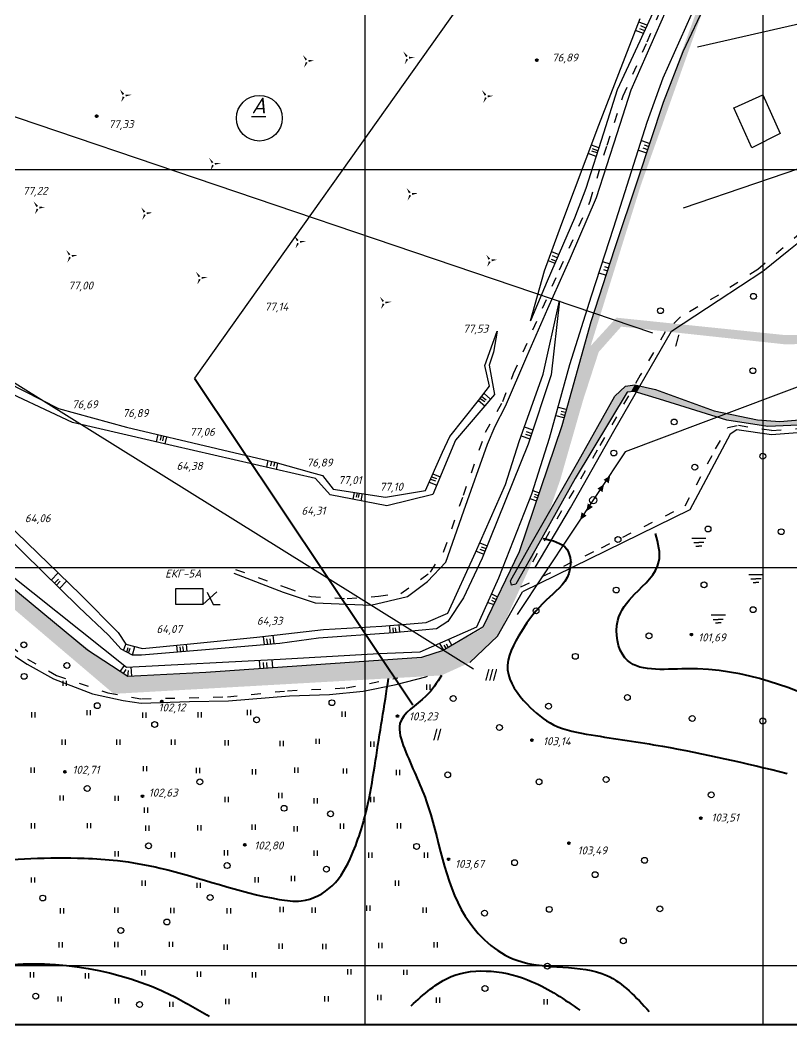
# Model space of a CAD drawing. Header units: millimetres. Extents: x 1555 to 5750, y -1109 to 1444.
# Drawn here: x 2761.3 to 2955.3, y -967 to -714.5 of the extents above; entities that cross this region are included whole.
import ezdxf

# ---------------------------------------------------------------- set-up
doc = ezdxf.new("R2010")
doc.units = ezdxf.units.MM
doc.linetypes.add('ACAD_ISO03W100', pattern=[30, 12, -18])

# ---------------------------------------------------------------- blocks, each defined once
blk = doc.blocks.new('A$C3C75097E')
at = {"lineweight": 40, "ltscale": 0.5}
blk.add_hatch(color=256, dxfattribs=at).paths.add_polyline_path([(-0.24, 0, 1), (0.24, 0, 1)])
blk.add_circle((0, 0), 0.238, dxfattribs=at)
blk = doc.blocks.new('A$C46D458E2')
at = {"lineweight": 25}
h = blk.add_hatch(color=0, dxfattribs=at)
h.paths.add_polyline_path([(4.97, 10.65), (5.65, 10.27), (6.53, 11.91)])
h.paths.add_polyline_path([(5.65, 10.27), (6.32, 9.89), (6.53, 11.91)])
h = blk.add_hatch(color=0, dxfattribs=at)
h.paths.add_polyline_path([(3.62, 8.3), (4.29, 7.93), (5.17, 9.57)])
h.paths.add_polyline_path([(4.29, 7.93), (4.96, 7.55), (5.17, 9.57)])
h = blk.add_hatch(color=0, dxfattribs=at)
h.paths.add_polyline_path([(2.91, 3.61), (2.24, 3.99), (1.36, 2.34)])
h.paths.add_polyline_path([(2.24, 3.99), (1.57, 4.37), (1.36, 2.34)])
h = blk.add_hatch(color=0, dxfattribs=at)
h.paths.add_polyline_path([(1.56, 1.27), (0.88, 1.65), (0, 0)])
h.paths.add_polyline_path([(0.88, 1.65), (0.21, 2.03), (0, 0)])
at = {"color": 0, "lineweight": 25}
blk.add_circle((2.84, 5.3), 0.894, dxfattribs=at)

msp = doc.modelspace()

# ---------------------------------------------------------------- hatches: boundary and pattern name
at = {"lineweight": 40, "ltscale": 0.5}
h = msp.add_hatch(color=12, dxfattribs=at)
h.paths.add_polyline_path([(2983.1687, -539.1621), (2964.7826, -602.6428), (2942.9565, -676.8424), (2931.3634, -712.185), (2922.9717, -735.1881), (2916.0346, -756.055), (2907.7584, -781.1571), (2902.1308, -799.7818), (2896.2243, -820.1101), (2891.3338, -834.5419), (2889.4344, -840.1473), (2886.4112, -848.7859), (2884.0947, -853.6073), (2880.3828, -861.3329), (2877.6585, -867.3173), (2867.6465, -872.8867), (2862.1981, -874.6154), (2845.606, -875.7716), (2832.7219, -876.6695), (2822.5845, -877.3759), (2807.1331, -878.4364), (2798.7163, -878.8659), (2794.0283, -879.1052), (2788.3499, -879.395), (2780.9369, -874.5562), (2764.0589, -861.0687), (2747.9856, -847.4478), (2734.0512, -835.5755), (2702.0509, -807.707), (2699.8547, -805.4227), (2689.7948, -790.6758), (2676.5473, -771.2759), (2654.8282, -739.4702), (2656.3308, -704.945), (2681.3634, -692.8899), (2706.2833, -682.0264), (2726.9235, -673.1967), (2769.8194, -656.2038), (2796.7418, -645.5387), (2827.8805, -599.3106), (2846.4418, -569.4553), (2877.7284, -530.187), (2883.2184, -523.6034)], flags=16)
h.paths.add_polyline_path([(2904.7195, -796.3471), (2891.5793, -840.1442), (2881.191, -865.1707), (2880.2227, -867.5035), (2872.467, -874.4263), (2865.1655, -877.6173), (2846.0449, -878.3941), (2825.7582, -879.9501), (2786.2936, -882.1585), (2763.1722, -863.6849), (2744.6016, -848.3669), (2731.2821, -836.8455), (2709.8988, -818.1332), (2697.4797, -807.2653), (2690.3838, -795.8043), (2679.1132, -779.1132), (2658.9733, -749.1772), (2653.2015, -739.8208), (2653.2015, -719.7792), (2653.822, -704.0501), (2683.072, -689.162), (2722.8899, -671.9798), (2795.0719, -643.2739), (2844.7858, -567.6004), (2881.9115, -521.3845), (2986.1971, -537.2733), (2945.0382, -678.1382), (2917.3607, -755.8555)])
h = msp.add_hatch(color=4, dxfattribs=at)
h.paths.add_polyline_path([(3071.1655, -662.4228), (3065.6845, -655.7245), (3065.4074, -654.5437), (3064.6044, -650.4421), (3065.021, -645.9541), (3066.6433, -639.6234), (3066.1706, -636.1453), (3064.4476, -632.161), (3059.3803, -634.7273), (3057.9354, -642.3465), (3058.7609, -652.0476), (3060.6574, -660.6529), (3065.6787, -666.1179), (3072.5966, -670.579), (3075.0478, -699.7076), (3076.8743, -740.3813), (3073.0108, -752.0476), (3075.2082, -752.0476), (3079.2052, -739.1007), (3077.509, -702.0553), (3074.9241, -674.2901), (3073.6316, -666.4774), (3083.1641, -657.683), (3074.3454, -646.3217), (3067.5158, -650.4938), (3073.4998, -660.1225)])
h.paths.add_polyline_path([(3075.2082, -752.0476), (3073.0108, -752.0476), (3070.1573, -760.6641), (3055.7335, -772.537), (3047.9856, -777.4854), (3047.9856, -779.2923), (3072.005, -762.4237)])
h.paths.add_polyline_path([(3033.0801, -787.0053), (3018.0153, -797.4956), (2984.1956, -810.6162), (2965.9393, -814.1516), (2952.2811, -815.3673), (2947.9856, -815.0181), (2947.9856, -816.4274), (2949.2368, -816.6194), (2964.7446, -815.9197), (2986.6964, -811.3994), (3022.2613, -797.3582), (3047.9856, -779.2923), (3047.9856, -777.4854)])
h.paths.add_polyline_path([(2939.007, -813.3509), (2936.5294, -814.2831), (2938.9843, -815.0455), (2947.9856, -816.4274), (2947.9856, -815.0181), (2946.695, -814.9132)])
h.paths.add_polyline_path([(2921.0181, -807.326), (2917.0754, -806.4046), (2916.1738, -807.9611), (2921.9989, -809.7703), (2936.5294, -814.2831), (2939.007, -813.3509), (2935.7502, -812.6891)])
h.paths.add_polyline_path([(2910.8019, -808.9764), (2901.4971, -825.5478), (2894.0633, -838.622), (2891.1481, -846.9553), (2891.6928, -845.9965), (2900.7934, -829.6864), (2913.8989, -807.9539), (2914.8075, -807.8682), (2915.8196, -806.1112), (2913.4852, -806.5011)])
for color, points in [(2, [(2653.822, -704.0501), (2655.3563, -703.2691), (2651.8758, -702.0888), (2650.2564, -740.2154), (2695.7742, -808.1213), (2784.8463, -883.7897), (2867.1992, -879.1579), (2874.352, -875.9111), (2881.2918, -869.3237), (2883.7922, -864.2527), (2889.3666, -852.0476), (2897.0109, -830.1964), (2902.838, -809.9001), (2906.7481, -797.8732), (2912.395, -791.5102), (2917.044, -792.0126), (2910.6753, -789.8528), (2904.7195, -796.3471), (2891.5793, -840.1442), (2881.191, -865.1707), (2880.2227, -867.5035), (2872.467, -874.4263), (2865.1655, -877.6173), (2846.0449, -878.3941), (2825.7582, -879.9501), (2786.2936, -882.1585), (2763.1722, -863.6849), (2744.6016, -848.3669), (2731.2821, -836.8455), (2709.8988, -818.1332), (2697.4797, -807.2653), (2690.3838, -795.8043), (2679.1132, -779.1132), (2658.9733, -749.1772), (2653.2015, -739.8208), (2653.2015, -719.7792)]), (2, [(2653.2015, -739.8208), (2653.2015, -739.2222), (2650.3734, -737.4603), (2650.2564, -740.2154), (2695.7742, -808.1213), (2784.8463, -883.7897), (2867.1992, -879.1579), (2873.3387, -876.3711), (2871.1448, -875.0042), (2865.1655, -877.6173), (2846.0449, -878.3941), (2825.7582, -879.9501), (2786.2936, -882.1585), (2763.1722, -863.6849), (2744.6016, -848.3669), (2731.2821, -836.8455), (2709.8988, -818.1332), (2697.4797, -807.2653), (2690.3838, -795.8043), (2679.1132, -779.1132), (2658.9733, -749.1772)]), (4, [(2917.0754, -806.4046), (2915.8196, -806.1112), (2914.8075, -807.8682), (2915.6261, -807.791), (2916.1738, -807.9611)]), (4, [(2887.1346, -850.8519), (2886.6383, -852.0476), (2888.2551, -852.0476), (2891.1481, -846.9553), (2894.0633, -838.622), (2889.7977, -846.1241)]), (1, [(2880.2227, -867.5035), (2881.191, -865.1707), (2884.8112, -856.4494), (2884.5786, -855.3895), (2886.4611, -852.0476), (2884.8441, -852.0476), (2884.0947, -853.6073), (2880.3828, -861.3329), (2877.6585, -867.3173), (2867.6991, -872.8575), (2871.1448, -875.0042), (2872.467, -874.4263)]), (256, [(2791.8111, -909.5386, 1), (2792.2863, -909.5386, 1)])]:
    msp.add_hatch(color=color, dxfattribs=at).paths.add_polyline_path(points)
h = msp.add_hatch(color=2, dxfattribs=at)
h.paths.add_polyline_path([(2927.6121, -790.9535), (2925.0367, -792.6592), (2924.9184, -792.8634), (2947.9856, -795.3558), (2947.9856, -793.0563)])
h.paths.add_polyline_path([(2923.5791, -792.7187), (2925.5899, -790.7448), (2911.2176, -789.2615), (2910.6753, -789.8528), (2917.044, -792.0126)])
h.paths.add_polyline_path([(2927.6121, -790.9535), (2925.5899, -790.7448), (2923.5791, -792.7187), (2924.7551, -792.8457)])
h.paths.add_polyline_path([(2953.699, -793.6459), (2947.9856, -793.0563), (2947.9856, -795.3558), (2953.6119, -795.9637), (2985.6377, -795.3429), (2984.687, -793.0342)])
h.paths.add_polyline_path([(2984.687, -793.0342), (2985.6377, -795.3429), (3018.511, -794.7057), (3020.7479, -793.2842), (3032.6549, -779.2447), (3055.776, -752.0476), (3052.4675, -752.0476), (3017.3371, -792.3897)])
h.paths.add_polyline_path([(3052.4675, -752.0476), (3055.776, -752.0476), (3070.4929, -734.7363), (3076.3821, -729.4223), (3076.2601, -726.7041), (3068.2695, -733.9012)])
h = msp.add_hatch(color=4, dxfattribs=at)
h.paths.add_polyline_path([(2888.2551, -852.0476), (2886.6383, -852.0476), (2884.8112, -856.4494), (2885.8886, -856.213)])
h.paths.add_polyline_path([(2884.5786, -855.3895), (2884.8112, -856.4494), (2886.6383, -852.0476), (2886.4611, -852.0476)])

# ---------------------------------------------------------------- linework, layer by layer
at = {"lineweight": 25, "ltscale": 0.5}
for p, q in [((2847.9856, -383.0593), (2847.9856, -966.9827)), ((2947.9856, -383.0593), (2947.9856, -966.9827)), ((2631.4629, -752.0476), (3147.9856, -752.0476)), ((2631.4629, -852.0476), (3147.9856, -852.0476)), ((2631.4629, -952.0476), (3147.9856, -952.0476))]:
    msp.add_line(p, q, dxfattribs=at)
at = {"lineweight": 30, "ltscale": 0.5}
for p, q in [((2649.5857, -701.3122), (2920.246, -793.0984)), ((2871.55, -710.982), (2805.1265, -804.4788)), ((2917.9842, -717.8276), (2916.0235, -717.0636)), ((2918.9167, -715.782), (2916.8385, -714.9722)), ((2918.2994, -717.1363), (2917.0687, -716.7077)), ((2918.588, -716.5032), (2917.3564, -715.9559)), ((2875.2714, -877.5752), (2647.5843, -735.7226)), ((2917.474, -744.7573), (2919.5599, -745.4508)), ((2906.7736, -746.6037), (2904.8891, -745.8919)), ((2906.533, -747.3502), (2905.1569, -746.8541)), ((2916.7126, -747.1403), (2918.7708, -747.8245)), ((2917.8338, -746.596), (2919.0453, -746.9987)), ((2918.1416, -745.8175), (2919.309, -746.2056)), ((2906.0841, -748.7429), (2904.0959, -747.9918)), ((2906.3727, -747.8476), (2904.9853, -747.4253)), ((2894.8885, -772.639), (2896.6755, -773.4152)), ((2894.0746, -774.8794), (2895.7277, -775.5974)), ((2895.9627, -775.0564), (2894.8449, -774.6287)), ((2896.3089, -774.2592), (2895.1369, -773.6877)), ((2907.7279, -775.1497), (2909.5419, -775.7478)), ((2907.9456, -777.1294), (2908.9745, -777.4686)), ((2908.1561, -776.4049), (2909.1932, -776.7419)), ((2906.8133, -777.9763), (2908.6031, -778.5578)), ((2985.8025, -795.7432), (2913.3619, -823.0003)), ((2876.5423, -810.1122), (2878.0986, -811.4426)), ((2876.9858, -809.5302), (2878.0791, -810.3609)), ((2877.3522, -809.0493), (2878.4655, -809.9102)), ((2877.9151, -808.3106), (2879.5681, -809.7235)), ((2896.5512, -811.7272), (2898.4958, -812.2922)), ((2897.2707, -812.7208), (2898.2856, -813.0157)), ((2895.9707, -813.8231), (2897.8891, -814.3805)), ((2897.1158, -813.4644), (2898.0743, -813.7429)), ((2888.0258, -816.7252), (2890.1973, -817.4507)), ((2888.488, -817.8762), (2889.8978, -818.3472)), ((2795.8964, -818.6549), (2795.4759, -820.476)), ((2796.7646, -818.8611), (2796.5006, -820.073)), ((2797.3494, -819), (2797.0749, -820.1775)), ((2798.1138, -819.1816), (2797.6965, -820.9888)), ((2887.2363, -818.945), (2889.4509, -819.6849)), ((2888.3436, -818.5073), (2889.6936, -818.9583)), ((2913.3619, -823.0003), (2886.275, -863.8538)), ((2823.6004, -825.1666), (2823.2108, -826.86)), ((2824.459, -825.3659), (2824.2692, -826.458)), ((2825.3648, -825.5763), (2825.0046, -826.6785)), ((2826.0368, -825.7656), (2825.6556, -827.4224)), ((2864.1061, -830.5869), (2866.0418, -831.388)), ((2864.452, -829.8042), (2865.72, -830.2767)), ((2864.7016, -829.2394), (2865.9674, -829.634)), ((2865.0424, -828.4682), (2866.9272, -829.2482)), ((2845.2573, -833.1729), (2844.9314, -834.8969)), ((2890.161, -832.7213), (2891.7664, -833.2653)), ((2845.9888, -833.284), (2845.7782, -834.3946)), ((2846.5433, -833.3683), (2846.2768, -834.4742)), ((2847.2859, -833.4811), (2846.9464, -835.2777)), ((2889.438, -834.7197), (2891.0845, -835.2776)), ((2890.3975, -834.2246), (2891.3338, -834.5419)), ((2890.5782, -833.5781), (2891.5489, -833.9071)), ((2876.8911, -845.8235), (2878.7317, -846.564)), ((2930.1645, -844.6572), (2933.6995, -844.6572)), ((2930.671, -845.781), (2931.932, -845.781)), ((2933.1931, -845.781), (2931.932, -845.781)), ((2875.9599, -847.9446), (2877.8676, -848.712)), ((2876.8557, -847.4452), (2878.1653, -847.972)), ((2877.2061, -846.8088), (2878.4345, -847.3029)), ((2931.1907, -846.6379), (2931.932, -846.6379)), ((2932.6734, -846.6379), (2931.932, -846.6379)), ((2769.0947, -855.1875), (2770.8571, -853.3613)), ((2769.9314, -856.011), (2770.9458, -854.9615)), ((2770.4134, -856.4854), (2771.3989, -855.4837)), ((2771.2212, -857.2804), (2773.0039, -855.4332)), ((2944.5072, -853.8045), (2948.0422, -853.8045)), ((2945.0137, -854.9284), (2946.2747, -854.9284)), ((2945.5333, -855.7852), (2946.2747, -855.7852)), ((2947.5357, -854.9284), (2946.2747, -854.9284)), ((2947.016, -855.7852), (2946.2747, -855.7852)), ((2807.2354, -861.3339), (2810.7255, -858.1262)), ((2808.3323, -858.2786), (2809.8448, -861.3339)), ((2878.861, -860.8132), (2880.3828, -861.3329)), ((2879.7585, -860.2694), (2880.6809, -860.7126)), ((2879.8195, -858.6877), (2881.3097, -859.4037)), ((2879.9848, -859.591), (2880.9881, -860.073)), ((2809.8448, -861.3339), (2811.5736, -861.3339)), ((2935.0345, -863.968), (2938.5695, -863.968)), ((2935.5409, -865.0918), (2936.802, -865.0918)), ((2936.0606, -865.9487), (2936.802, -865.9487)), ((2938.063, -865.0918), (2936.802, -865.0918)), ((2937.5433, -865.9487), (2936.802, -865.9487)), ((2854.1212, -866.6378), (2854.2528, -868.4864)), ((2854.9651, -867.1797), (2855.054, -868.4293)), ((2855.607, -867.1797), (2855.7117, -868.3739)), ((2856.5103, -866.429), (2856.6734, -868.2896)), ((2822.7451, -871.4662), (2822.5021, -869.3411)), ((2823.5986, -871.3919), (2823.3439, -870.0047)), ((2824.3014, -871.3306), (2824.1858, -869.9389)), ((2825.1797, -871.2541), (2824.9292, -869.0636)), ((2866.7226, -871.1012), (2867.7353, -872.8348)), ((2868.9782, -870.1074), (2869.8499, -871.5996)), ((2787.2822, -872.8698), (2787.8625, -871.2892)), ((2788.1299, -873.3153), (2788.4509, -872.1228)), ((2788.5694, -873.5464), (2789.0108, -872.3496)), ((2789.5894, -874.0824), (2790.1746, -871.9129)), ((2800.8876, -873.3331), (2800.7088, -871.5448)), ((2801.6944, -873.2661), (2801.5219, -872.0027)), ((2802.4279, -873.2053), (2802.2458, -871.896)), ((2803.3002, -873.1329), (2803.1174, -871.304)), ((2867.8515, -871.584), (2868.3667, -872.466)), ((2868.4023, -871.2631), (2868.9172, -872.1445)), ((2821.4049, -875.353), (2821.5486, -877.447)), ((2822.5845, -877.3759), (2822.5083, -875.9431)), ((2823.4296, -877.317), (2823.3554, -875.9186)), ((2824.5747, -875.1887), (2824.7168, -877.2273)), ((2786.4152, -878.1322), (2787.561, -876.69)), ((2787.2746, -878.6932), (2787.9417, -877.6358)), ((2788.3499, -879.395), (2788.5549, -877.9203)), ((2789.3476, -879.3441), (2789.2271, -877.0207)), ((2772.0487, -880.4832), (2772.0487, -881.8106)), ((2772.8889, -880.4832), (2772.8889, -881.8106)), ((2855.472, -879.8174), (2859.9814, -886.5655)), ((2863.4641, -881.4261), (2863.4641, -882.7535)), ((2864.3043, -881.4261), (2864.3043, -882.7535)), ((2764.1963, -888.4065), (2764.1963, -889.734)), ((2765.0366, -888.4065), (2765.0366, -889.734)), ((2778.0957, -887.8508), (2778.0957, -889.1782)), ((2778.9359, -887.8508), (2778.9359, -889.1782)), ((2792.0664, -888.4771), (2792.0664, -889.8046)), ((2792.9066, -888.4771), (2792.9066, -889.8046)), ((2805.974, -888.4078), (2805.974, -889.7352)), ((2806.8142, -888.4078), (2806.8142, -889.7352)), ((2818.3906, -887.784), (2818.3906, -889.1114)), ((2819.2309, -887.784), (2819.2309, -889.1114)), ((2842.1889, -888.2406), (2842.1889, -889.568)), ((2843.0291, -888.2406), (2843.0291, -889.568)), ((2771.7577, -895.297), (2771.7577, -896.6245)), ((2772.5979, -895.297), (2772.5979, -896.6245)), ((2785.5454, -895.297), (2785.5454, -896.6245)), ((2786.3856, -895.297), (2786.3856, -896.6245)), ((2799.3151, -895.2369), (2799.3151, -896.5643)), ((2800.1553, -895.2369), (2800.1553, -896.5643)), ((2812.8023, -895.4541), (2812.8023, -896.7815)), ((2813.6425, -895.4541), (2813.6425, -896.7815)), ((2826.5832, -895.5966), (2826.5832, -896.924)), ((2827.4234, -895.5966), (2827.4234, -896.924)), ((2835.6273, -895.0649), (2835.6273, -896.3923)), ((2836.4675, -895.0649), (2836.4675, -896.3923)), ((2849.3377, -895.7673), (2849.3377, -897.0947)), ((2850.1779, -895.7673), (2850.1779, -897.0947)), ((2763.9742, -902.299), (2763.9742, -903.6264)), ((2764.8144, -902.299), (2764.8144, -903.6264)), ((2792.2054, -901.9275), (2792.2054, -903.255)), ((2793.0456, -901.9275), (2793.0456, -903.255)), ((2805.5928, -902.413), (2805.5928, -903.7404)), ((2806.4331, -902.413), (2806.4331, -903.7404)), ((2819.6047, -902.6901), (2819.6047, -904.0175)), ((2820.4449, -902.6901), (2820.4449, -904.0175)), ((2830.3071, -902.3322), (2830.3071, -903.6597)), ((2831.1473, -902.3322), (2831.1473, -903.6597)), ((2842.5437, -902.5096), (2842.5437, -903.837)), ((2843.3839, -902.5096), (2843.3839, -903.837)), ((2855.7921, -902.9234), (2855.7921, -904.2509)), ((2856.6324, -902.9234), (2856.6324, -904.2509)), ((2826.2471, -908.6809), (2826.2471, -910.0084)), ((2827.0873, -908.6809), (2827.0873, -910.0084)), ((2771.2962, -909.2965), (2771.2962, -910.624)), ((2772.1364, -909.2965), (2772.1364, -910.624)), ((2785.127, -909.3836), (2785.127, -910.711)), ((2785.9672, -909.3836), (2785.9672, -910.711)), ((2812.751, -909.6886), (2812.751, -911.016)), ((2813.5912, -909.6886), (2813.5912, -911.016)), ((2835.0954, -910.0429), (2835.0954, -911.3703)), ((2835.9356, -910.0429), (2835.9356, -911.3703)), ((2849.392, -909.7003), (2849.392, -911.0277)), ((2850.2322, -909.7003), (2850.2322, -911.0277)), ((2792.5192, -912.3368), (2792.5192, -913.6642)), ((2793.3594, -912.3368), (2793.3594, -913.6642)), ((2764.0853, -916.3029), (2764.0853, -917.6304)), ((2764.9255, -916.3029), (2764.9255, -917.6304)), ((2778.1681, -916.2523), (2778.1681, -917.5797)), ((2779.0083, -916.2523), (2779.0083, -917.5797)), ((2841.7441, -916.3685), (2841.7441, -917.6959)), ((2842.5843, -916.3685), (2842.5843, -917.6959)), ((2856.0637, -916.2602), (2856.0637, -917.5876)), ((2856.9039, -916.2602), (2856.9039, -917.5876)), ((2792.7999, -916.8672), (2792.7999, -918.1946)), ((2793.6401, -916.8672), (2793.6401, -918.1946)), ((2805.9232, -916.7785), (2805.9232, -918.106)), ((2806.7634, -916.7785), (2806.7634, -918.106)), ((2819.5783, -916.6012), (2819.5783, -917.9287)), ((2820.4185, -916.6012), (2820.4185, -917.9287)), ((2830.13, -917.0445), (2830.13, -918.372)), ((2830.9702, -917.0445), (2830.9702, -918.372)), ((2785.1481, -923.3533), (2785.1481, -924.6808)), ((2785.9883, -923.3533), (2785.9883, -924.6808)), ((2799.273, -923.6029), (2799.273, -924.9303)), ((2800.1132, -923.6029), (2800.1132, -924.9303)), ((2812.5733, -923.0712), (2812.5733, -924.3986)), ((2813.4135, -923.0712), (2813.4135, -924.3986)), ((2835.0954, -923.1595), (2835.0954, -924.487)), ((2835.9356, -923.1595), (2835.9356, -924.487)), ((2848.8547, -923.6982), (2848.8547, -925.0256)), ((2849.6949, -923.6982), (2849.6949, -925.0256)), ((2862.8759, -923.6982), (2862.8759, -925.0256)), ((2863.7161, -923.6982), (2863.7161, -925.0256)), ((2764.0882, -929.9063), (2764.0882, -931.2337)), ((2764.9284, -929.9063), (2764.9284, -931.2337)), ((2791.9274, -930.7106), (2791.9274, -932.038)), ((2792.7676, -930.7106), (2792.7676, -932.038)), ((2805.7015, -931.2407), (2805.7015, -932.5681)), ((2806.5417, -931.2407), (2806.5417, -932.5681)), ((2820.2878, -929.8952), (2820.2878, -931.2226)), ((2821.128, -929.8952), (2821.128, -931.2226)), ((2829.4204, -929.5409), (2829.4204, -930.8683)), ((2830.2607, -929.5409), (2830.2607, -930.8683)), ((2855.5573, -930.6713), (2855.5573, -931.9988)), ((2856.3975, -930.6713), (2856.3975, -931.9988)), ((2771.3956, -937.6803), (2771.3956, -939.0077)), ((2772.2358, -937.6803), (2772.2358, -939.0077)), ((2785.0512, -937.4868), (2785.0512, -938.8142)), ((2785.8914, -937.4868), (2785.8914, -938.8142)), ((2799.1208, -937.6027), (2799.1208, -938.9301)), ((2799.961, -937.6027), (2799.961, -938.9301)), ((2813.3069, -937.6565), (2813.3069, -938.984)), ((2814.1471, -937.6565), (2814.1471, -938.984)), ((2826.6258, -937.3025), (2826.6258, -938.6299)), ((2827.466, -937.3025), (2827.466, -938.6299)), ((2834.628, -937.5077), (2834.628, -938.8351)), ((2835.4682, -937.5077), (2835.4682, -938.8351)), ((2848.3757, -936.9608), (2848.3757, -938.2883)), ((2849.2159, -936.9608), (2849.2159, -938.2883)), ((2862.5338, -937.5077), (2862.5338, -938.8351)), ((2863.374, -937.5077), (2863.374, -938.8351)), ((2771.008, -946.199), (2771.008, -947.5265)), ((2771.8482, -946.199), (2771.8482, -947.5265)), ((2785.0512, -946.1021), (2785.0512, -947.4296)), ((2785.8914, -946.1021), (2785.8914, -947.4296)), ((2798.7435, -946.0673), (2798.7435, -947.3947)), ((2799.5837, -946.0673), (2799.5837, -947.3947)), ((2812.498, -946.7681), (2812.498, -948.0955)), ((2813.3382, -946.7681), (2813.3382, -948.0955)), ((2826.3606, -946.5524), (2826.3606, -947.8799)), ((2827.2008, -946.5524), (2827.2008, -947.8799)), ((2837.3101, -946.6063), (2837.3101, -947.9337)), ((2838.1503, -946.6063), (2838.1503, -947.9337)), ((2851.3885, -946.3368), (2851.3885, -947.6642)), ((2852.2287, -946.3368), (2852.2287, -947.6642)), ((2865.2869, -946.193), (2865.2869, -947.5205)), ((2866.1271, -946.193), (2866.1271, -947.5205)), ((2763.844, -953.7096), (2763.844, -955.037)), ((2764.6842, -953.7096), (2764.6842, -955.037)), ((2777.6445, -953.9537), (2777.6445, -955.2811)), ((2778.4847, -953.9537), (2778.4847, -955.2811)), ((2791.811, -953.2213), (2791.811, -954.5487)), ((2792.6512, -953.2213), (2792.6512, -954.5487)), ((2805.7768, -953.5563), (2805.7768, -954.8837)), ((2806.617, -953.5563), (2806.617, -954.8837)), ((2819.6267, -953.7498), (2819.6267, -955.0772)), ((2820.4669, -953.7498), (2820.4669, -955.0772)), ((2843.5997, -952.9892), (2843.5997, -954.3166)), ((2844.4399, -952.9892), (2844.4399, -954.3166)), ((2857.6668, -953.1063), (2857.6668, -954.4338)), ((2858.507, -953.1063), (2858.507, -954.4338)), ((2851.1023, -959.4335), (2851.1023, -960.7609)), ((2851.9425, -959.4335), (2851.9425, -960.7609)), ((2770.8054, -959.8132), (2770.8054, -961.1406)), ((2771.6456, -959.8132), (2771.6456, -961.1406)), ((2785.2161, -960.3015), (2785.2161, -961.6289)), ((2786.0563, -960.3015), (2786.0563, -961.6289)), ((2798.8942, -961.1558), (2798.8942, -962.4832)), ((2799.7344, -961.1558), (2799.7344, -962.4832)), ((2812.9389, -960.4234), (2812.9389, -961.7508)), ((2813.7791, -960.4234), (2813.7791, -961.7508)), ((2837.8558, -959.785), (2837.8558, -961.1124)), ((2838.696, -959.785), (2838.696, -961.1124)), ((2865.8731, -960.1365), (2865.8731, -961.4639)), ((2866.7133, -960.1365), (2866.7133, -961.4639)), ((2892.9524, -960.488), (2892.9524, -961.8154)), ((2893.7926, -960.488), (2893.7926, -961.8154))]:
    msp.add_line(p, q, dxfattribs=at)
at = {"lineweight": 40, "ltscale": 0.5}
msp.add_line((2805.1265, -804.4788), (2859.9814, -886.5655), dxfattribs=at)
msp.add_lwpolyline([(2631.4629, -383.0593), (3147.9856, -383.0593), (3147.9856, -966.9827), (2631.4629, -966.9827)], close=True, dxfattribs=at)
at = {"lineweight": 30, "ltscale": 0.5}
for points in [[(2716.664, -677.501), (2733.2439, -673.7274), (2743.7325, -671.3402), (2754.431, -669.1802), (2765.4026, -662.8141), (2787.997, -664.2545), (2860.4737, -671.5421), (2890.192, -668.5551), (2924.0012, -659.03), (2929.9506, -657.3539), (2936.0577, -659.1034), (2938.8509, -665.4227), (2937.7484, -672.4769), (2934.2931, -680.927), (2926.7078, -698.6915), (2917.1015, -719.764), (2911.4212, -732.0399), (2907.9699, -742.8921), (2903.4806, -756.8207), (2900.6434, -764.2802), (2893.7637, -780.1189), (2889.5686, -790.0765)], [(2815.0445, -853.4765), (2827.4195, -858.2438), (2835.4501, -860.9205), (2849.4436, -861.4841), (2858.6411, -859.3274), (2863.741, -855.5835), (2868.2836, -850.7244), (2872.8556, -837.8389), (2878.8157, -821.0409), (2880.734, -816.5341), (2883.2967, -811.4738), (2888.6716, -799.0418), (2893.9487, -786.9622), (2899.6324, -774.2509), (2906.2156, -759.0674), (2911.3693, -743.0175), (2914.8938, -732.0416), (2923.6553, -712.0717), (2936.5989, -682.4023), (2941.3426, -670.785), (2942.5219, -664.8309)], [(2933.6281, -710.2113), (2927.9214, -722.4869), (2922.9717, -735.1881), (2916.5569, -754.4841), (2910.7439, -771.9698), (2904.773, -790.3444), (2897.4627, -816.4555), (2886.7363, -848.1094), (2877.635, -867.052), (2867.6465, -872.8867), (2862.1981, -874.6154), (2808.0053, -878.3919), (2788.3499, -879.395), (2778.242, -872.7971), (2761.1213, -858.6396), (2717.3163, -821.3172), (2700.4217, -806.2544), (2693.1055, -795.524), (2661.9461, -749.8938), (2654.8282, -739.4702), (2656.3308, -704.945)], [(2658.2447, -706.4247), (2656.8975, -736.6128), (2656.8184, -738.3862), (2683.0378, -777.4653), (2699.5688, -801.5903), (2701.7109, -804.7164), (2752.8279, -849.0939), (2788.0538, -877.0815), (2826.6366, -875.0818), (2851.4898, -873.6486), (2861.8757, -873.2366), (2876.0808, -866.9782), (2881.6412, -854.6481), (2889.8945, -833.5529), (2894.3955, -819.51), (2899.5096, -801.0466), (2904.932, -783.7909), (2910.5237, -766.5086), (2918.9542, -740.1251), (2922.9624, -729.0095), (2932.8897, -706.6638)], [(2890.7626, -852.0476), (2899.6417, -837.04), (2910.5091, -817.7415), (2925.0367, -792.6592), (2936.731, -784.9141), (2947.9856, -777.6052), (2954.5064, -772.3129), (2958.2608, -769.2659), (2962.9686, -763.1931), (2964.7464, -760.9), (2966.5139, -756.1525), (2967.5543, -751.4273), (2968.8848, -740.5121), (2968.8848, -733.8879), (2969.8889, -728.6687), (2971.6295, -723.9182), (2977.1185, -715.2864), (2979.6709, -708.28)], [(2889.5686, -790.0765), (2893.1242, -777.496), (2897.4617, -765.5551), (2906.7695, -740.9136), (2911.8073, -727.884), (2917.1984, -714.0486)], [(2931.5995, -721.2217), (2959.1083, -714.9368), (2964.2959, -749.3467), (2927.9838, -761.7597)], [(2940.9676, -736.4093), (2947.9856, -733.2467), (2952.3721, -742.981), (2945.2122, -746.591), (2940.682, -736.5379), (2940.9676, -736.4093)], [(2631.4629, -776.4156), (2645.5673, -782.6813), (2656.9244, -788.2551), (2686.6109, -801.4791), (2693.8733, -805.9152), (2704.2488, -817.9565), (2721.9685, -840.034), (2725.412, -845.212), (2736.9502, -855.1079), (2751.3167, -867.4295), (2760.424, -874.5596), (2763.0474, -876.3326), (2769.678, -880.0565), (2779.4976, -883.7491), (2787.1754, -885.4508), (2791.7053, -886.1218), (2803.9051, -885.7342), (2813.6655, -885.5091), (2829.0603, -884.2608), (2839.0468, -883.9318), (2847.5521, -883.1053), (2855.8607, -881.452), (2863.2625, -879.5014), (2863.7191, -879.3536)], [(2896.9048, -785.0078), (2894.8168, -803.6239), (2888.9917, -821.0594), (2877.4583, -849.7294), (2872.7489, -859.6333), (2868.8537, -865.6476), (2865.9274, -867.4785), (2855.1903, -868.4196), (2836.2688, -869.7667), (2826.6302, -871.1277), (2809.9211, -872.5837), (2791.854, -874.0824), (2789.5894, -874.0824), (2786.6704, -872.5482), (2783.5, -869.027), (2776.0345, -862.0174), (2762.1548, -848.3577), (2739.2574, -826.0047)], [(2754.9698, -838.0289), (2776.4911, -858.7986), (2785.9457, -868.3819), (2787.8625, -871.2892), (2792.0273, -872.4127), (2803.2655, -871.2892), (2820.7672, -869.5395), (2837.5347, -867.6223), (2852.2287, -866.8031), (2863.4078, -865.8265), (2868.7999, -863.4946), (2875.799, -848.3111), (2883.3348, -831.1469), (2886.7324, -820.3622), (2892.7386, -803.4735), (2896.9048, -785.0078)], [(2753.6114, -803.3281), (2770.9131, -812.0844), (2788.0215, -816.7845), (2810.7202, -822.1757), (2825.3648, -825.5763), (2834.5111, -828.1532), (2837.3185, -828.8898), (2839.9545, -832.367), (2853.1321, -834.3696), (2863.1739, -832.6963), (2867.4346, -823.055), (2869.3284, -819.1332), (2876.5423, -810.1122), (2879.288, -806.5089), (2878.1341, -801.2543), (2880.1003, -795.7004), (2881.1783, -792.6117)], [(2881.1783, -792.6117), (2880.2955, -797.9515), (2879.2234, -801.2198), (2880.5632, -808.5593), (2870.7269, -820.0667), (2865.0853, -833.6992), (2853.4731, -836.5111), (2839.2274, -833.8189), (2835.5167, -829.6909), (2799.7374, -821.46), (2774.4403, -815.6186), (2753.7053, -805.8459)], [(2964.7446, -815.9197), (2949.2368, -816.6194), (2938.9843, -815.0455), (2921.9989, -809.7703), (2915.6261, -807.791), (2913.8989, -807.9539), (2900.7934, -829.6864), (2891.6928, -845.9965), (2885.8886, -856.213), (2884.8112, -856.4494), (2884.5786, -855.3895), (2889.7977, -846.1241), (2901.4971, -825.5478), (2910.8019, -808.9764), (2913.4852, -806.5011), (2915.8196, -806.1112), (2921.0181, -807.326), (2935.7502, -812.6891), (2946.695, -814.9132), (2952.2811, -815.3673), (2965.9393, -814.1516)], [(3005.8953, -821.5867), (2987.0365, -814.2022), (2968.6636, -817.263), (2950.1454, -818.7402), (2941.4419, -817.4536), (2939.7875, -818.5562), (2929.6664, -837.5593), (2887.62, -858.144), (2887.62, -858.144)], [(2874.352, -875.9111), (2881.2918, -869.3237), (2887.62, -858.144)]]:
    msp.add_lwpolyline(points, dxfattribs=at)
at = {"linetype": 'ACAD_ISO03W100', "lineweight": 30, "ltscale": 0.2}
for points in [[(2815.4673, -852.5224), (2828.1623, -857.1057), (2834.4263, -859.3672), (2843.5321, -859.8641), (2851.3871, -859.2276), (2857.0238, -858.5364), (2864.4687, -853.2374), (2867.8153, -847.9758), (2872.7572, -833.8788), (2878.2721, -818.0657), (2882.637, -810.2968), (2885.3275, -803.305), (2896.9034, -777.2481), (2904.6091, -759.9436), (2908.8296, -745.8826), (2912.8883, -733.5332), (2918.9512, -719.9603), (2922.7197, -711.0238)], [(2977.37, -711.6977), (2972.5461, -719.5809), (2970.1424, -723.5089), (2968.0436, -731.0354), (2967.8161, -733.0355), (2967.7706, -738.9446), (2966.4626, -746.9805), (2965.1281, -756.4635), (2963.1355, -760.8467), (2957.7023, -767.7926), (2946.7479, -777.1391), (2936.8361, -783.5759), (2927.3361, -789.0306), (2923.4835, -792.8125), (2917.1857, -803.7394), (2906.3482, -822.5547), (2900.4785, -832.6701), (2894.1858, -843.306), (2889.3666, -852.0476)], [(2631.4629, -774.9), (2645.5942, -781.3409), (2662.5577, -789.0726), (2686.9902, -800.0108), (2694.7725, -804.8963), (2713.0296, -825.9056), (2726.4298, -843.8048), (2744.8316, -860.3594), (2763.18, -875.0869), (2770.4629, -879.1484), (2783.3918, -883.5262), (2791.8354, -885.0559), (2813.4346, -884.5046), (2828.5298, -883.01), (2843.2292, -882.2959), (2856.2831, -879.7718)], [(2887.1427, -856.9168), (2907.414, -847.1116), (2928.4709, -836.5634), (2936.1296, -822.2152), (2939.2281, -816.8982), (2941.8466, -816.2943), (2950.185, -817.5727), (2964.4983, -816.612), (2986.6964, -812.6961), (3005.8953, -820.1294)]]:
    msp.add_lwpolyline(points, dxfattribs=at)
at = {"lineweight": 30, "ltscale": 0.5}
msp.add_lwpolyline([(2800.484, -857.3352), (2807.2354, -857.3352), (2807.2354, -861.3339), (2800.484, -861.3339)], close=True, dxfattribs=at)
for centre, radius in [((2821.4426, -739.1374), 5.7445), ((2945.6302, -783.8985), 0.7364), ((2922.2567, -787.5126), 0.7364), ((2945.4932, -802.5865), 0.7364), ((2925.7135, -815.4603), 0.7364), ((2910.5335, -823.2764), 0.7364), ((2947.9856, -824.0807), 0.7364), ((2930.8883, -826.8394), 0.7364), ((2934.2231, -842.3567), 0.7364), ((2952.6229, -843.0464), 0.7364), ((2911.5813, -845.024), 0.7364), ((2933.2082, -856.3891), 0.7364), ((2911.1452, -857.7058), 0.7364), ((2890.9911, -862.9521), 0.7364), ((2945.5573, -862.6431), 0.7364), ((2919.3774, -869.2258), 0.7364), ((2762.2473, -871.4694), 0.7364), ((2900.8729, -874.3744), 0.7364), ((2773.0618, -876.6686), 0.7364), ((2762.3158, -879.4052), 0.7364), ((2780.699, -886.7551), 0.7364), ((2839.6913, -886.0148), 0.7364), ((2870.1666, -884.9736), 0.7364), ((2894.1415, -886.909), 0.7364), ((2913.9443, -884.6959), 0.7364), ((2795.1268, -891.4984), 0.7364), ((2820.7498, -890.3391), 0.7364), ((2930.2448, -889.9619), 0.7364), ((2947.9856, -890.6203), 0.7364), ((2881.7851, -892.2549), 0.7364), ((2868.7837, -904.1442), 0.7364), ((2806.4761, -905.9149), 0.7364), ((2891.7442, -905.8956), 0.7364), ((2908.606, -905.3297), 0.7364), ((2778.1676, -907.559), 0.7364), ((2935.0159, -909.1794), 0.7364), ((2827.6485, -912.5439), 0.7364), ((2839.3409, -913.9463), 0.7364), ((2793.5897, -921.986), 0.7364), ((2860.9714, -922.1269), 0.7364), ((2813.3333, -926.9493), 0.7364), ((2885.5995, -926.2153), 0.7364), ((2918.273, -925.6342), 0.7364), ((2838.2883, -927.8537), 0.7364), ((2905.8314, -929.2372), 0.7364), ((2809.0775, -934.9849), 0.7364), ((2766.9885, -935.103), 0.7364), ((2878.0411, -938.8836), 0.7364), ((2894.3201, -937.9539), 0.7364), ((2922.1104, -937.8377), 0.7364), ((2798.2003, -941.1296), 0.7364), ((2786.6142, -943.2566), 0.7364), ((2912.9245, -945.8567), 0.7364), ((2893.834, -952.2079), 0.7364), ((2765.2269, -959.7391), 0.7364), ((2878.1576, -957.8277), 0.7364), ((2791.3309, -961.8705), 0.7364)]:
    msp.add_circle(centre, radius, dxfattribs=at)
at = {"lineweight": 40, "ltscale": 0.5}
msp.add_circle((2792.0487, -909.5386), 0.2376, dxfattribs=at)
at = {"color": 26, "lineweight": 40, "ltscale": 0.5}
msp.add_open_spline([(2645.8941, -962.9237), (2649.8176, -956.3637), (2660.1973, -939.0088), (2671.2043, -911.0329), (2686.3667, -883.5168), (2701.5749, -861.8436), (2712.5904, -845.2929), (2728.2525, -840.0543), (2734.7657, -850.9134), (2729.2025, -865.2003), (2730.6161, -884.3253), (2732.2627, -902.3364), (2734.1296, -916.3898), (2741.9982, -923.3208), (2752.1704, -925.9743), (2764.2391, -924.9956), (2775.734, -924.9267), (2786.6408, -925.6127), (2803.1604, -928.5463), (2817.8935, -934.3726), (2833.0269, -936.4032), (2840.6489, -932.489), (2845.5955, -923.0284), (2848.83, -912.2732), (2851.1373, -897.3056), (2852.832, -886.7765), (2853.9393, -879.9036)], degree=3, knots=[0, 0, 0, 0, 22.90336602, 60.59256504, 89.88821413, 116.96562086, 139.85383373, 149.8541003, 158.2765464, 170.9370541, 193.9602216, 214.69286641, 226.3883398, 234.47636881, 244.45590548, 257.14331538, 270.60041274, 278.95165733, 289.89559591, 320.75930532, 326.3527035, 335.0253109, 344.25398293, 357.60132606, 368.71428444, 389.60889674, 389.60889674, 389.60889674, 389.60889674], dxfattribs=at)
for points in [[(2892.7356, -844.7383), (2898.6924, -847.4131), (2899.2106, -853.5398), (2893.5127, -860.2701), (2887.2971, -868.1226), (2883.8438, -877.787), (2888.7646, -886.416), (2895.4118, -891.5931), (2904.8219, -894.0956), (2922.7789, -896.943), (2954.1492, -903.7791)], [(2967.9306, -887.8482), (2928.7352, -877.5131), (2913.3453, -874.7493), (2911.5421, -865.3756), (2915.7646, -858.7682), (2921.8936, -850.5683), (2921.0451, -843.4995)], [(2867.1992, -879.1579), (2863.3231, -884.3963), (2856.7718, -891.272), (2857.9179, -897.5472), (2863.3775, -910.6439), (2873.18, -939.617), (2886.1677, -950.7437), (2908.813, -954.5782), (2919.4386, -963.6397)], [(2664.0468, -962.8477), (2673.4187, -934.6445), (2688.9637, -907.141), (2699.785, -904.5656), (2704.4226, -930.8328), (2705.7105, -943.7088), (2731.4749, -955.0395), (2756.7241, -952.0476), (2799.2749, -959.4823), (2808.8245, -964.8348)], [(2859.565, -962.1808), (2869.6748, -954.8546), (2890.0212, -956.1178), (2901.9632, -963.2765)]]:
    msp.add_spline(points, degree=3, dxfattribs=at)
at = {"lineweight": 25, "ltscale": 0.5}
for points in [[(2833.0456, -724.6135), (2833.4535, -724.3242), (2832.3818, -723.2453)], [(2833.7708, -724.5136), (2833.8301, -725.0101), (2835.2898, -724.5838)], [(2858.3202, -723.7981), (2858.728, -723.5088), (2857.6564, -722.4299)], [(2858.3941, -724.1602), (2858.843, -724.3803), (2857.958, -725.617)], [(2859.0454, -723.6982), (2859.1047, -724.1947), (2860.5644, -723.7684)], [(2833.1195, -724.9756), (2833.5684, -725.1957), (2832.6834, -726.4324)], [(2787.0468, -733.2928), (2787.4547, -733.0035), (2786.383, -731.9246)], [(2878.0814, -733.5037), (2878.4892, -733.2144), (2877.4175, -732.1355)], [(2787.1207, -733.6549), (2787.5696, -733.8751), (2786.6846, -735.1117)], [(2787.772, -733.193), (2787.8314, -733.6894), (2789.2911, -733.2631)], [(2878.1552, -733.8658), (2878.6041, -734.0859), (2877.7191, -735.3226)], [(2878.8065, -733.4039), (2878.8659, -733.9003), (2880.3256, -733.474)], [(2809.4906, -750.4595), (2809.8984, -750.1702), (2808.8267, -749.0914)], [(2809.5645, -750.8216), (2810.0134, -751.0418), (2809.1284, -752.2784)], [(2810.2157, -750.3597), (2810.2751, -750.8562), (2811.7348, -750.4298)], [(2859.0689, -758.0118), (2859.4767, -757.7226), (2858.4051, -756.6437)], [(2859.1428, -758.3739), (2859.5917, -758.5941), (2858.7067, -759.8307)], [(2859.7941, -757.912), (2859.8534, -758.4085), (2861.3131, -757.9821)], [(2765.3914, -761.4723), (2765.7993, -761.183), (2764.7276, -760.1041)], [(2765.4653, -761.8344), (2765.9142, -762.0546), (2765.0292, -763.2912)], [(2766.1166, -761.3725), (2766.176, -761.8689), (2767.6357, -761.4426)], [(2792.3787, -762.8795), (2792.7866, -762.5902), (2791.7149, -761.5114)], [(2792.4526, -763.2416), (2792.9015, -763.4618), (2792.0165, -764.6984)], [(2793.1039, -762.7797), (2793.1632, -763.2762), (2794.623, -762.8498)], [(2830.8832, -770.0601), (2831.291, -769.7708), (2830.2194, -768.6919)], [(2831.6084, -769.9603), (2831.6677, -770.4567), (2833.1274, -770.0304)], [(2773.5444, -773.594), (2773.9522, -773.3047), (2772.8805, -772.2258)], [(2830.9571, -770.4222), (2831.406, -770.6424), (2830.521, -771.879)], [(2773.6183, -773.9561), (2774.0672, -774.1763), (2773.1822, -775.4129)], [(2774.2695, -773.4942), (2774.3289, -773.9906), (2775.7886, -773.5643)], [(2879.062, -774.6994), (2879.4698, -774.4102), (2878.3982, -773.3313)], [(2879.1359, -775.0615), (2879.5848, -775.2817), (2878.6998, -776.5184)], [(2879.7872, -774.5996), (2879.8465, -775.0961), (2881.3062, -774.6698)], [(2806.1787, -779.1127), (2806.5865, -778.8235), (2805.5149, -777.7446)], [(2806.2526, -779.4748), (2806.7015, -779.695), (2805.8165, -780.9316)], [(2806.9039, -779.0129), (2806.9632, -779.5094), (2808.4229, -779.0831)], [(2852.3703, -785.3091), (2852.7781, -785.0199), (2851.7064, -783.941)], [(2853.0954, -785.2093), (2853.1548, -785.7058), (2854.6145, -785.2794)], [(2852.4442, -785.6712), (2852.8931, -785.8914), (2852.0081, -787.128)]]:
    msp.add_solid(points, dxfattribs=at)

# ---------------------------------------------------------------- block references
at = {"lineweight": 30, "ltscale": 0.5}
for p in [(2891.1999, -724.5389), (2780.5481, -738.629), (2930.0286, -868.9121), (2796.9288, -885.7257), (2856.1645, -889.3693), (2889.9652, -895.4419), (2772.5781, -903.4154), (2932.4012, -915.0281), (2817.7753, -921.7377), (2899.272, -921.3403), (2869.0165, -925.3723)]:
    msp.add_blockref('A$C3C75097E', p, dxfattribs=at)
at = {"lineweight": 40, "ltscale": 0.5, "rotation": 354.5766923150353}
msp.add_blockref('A$C46D458E2', (2902.0307, -840.1393), dxfattribs=at)

# ---------------------------------------------------------------- texts
at = {"lineweight": 30, "attachment_point": 1}
for s, insert, char_height, width in [('{\\fISOCPEUR|b0|i1|c204|p34;\\H0.8x;76,89}', (2895.0073, -722.8883), 2.5, 7.990979), ('{\\fISOCPEUR|b0|i1|c204|p34;\\L А }', (2816.9174, -733.926), 4, 7.990979), ('{\\fISOCPEUR|b0|i1|c204|p34;\\H0.8x;77,33}', (2783.5102, -739.6305), 2.5, 7.990979), ('{\\fISOCPEUR|b0|i1|c204|p34;\\H0.8x;77,22}', (2761.9654, -756.3799), 2.5, 7.990979), ('{\\fISOCPEUR|b0|i1|c204|p34;\\H0.8x;77,00}', (2773.4029, -780.1743), 2.5, 7.990979), ('{\\fISOCPEUR|b0|i1|c204|p34;\\H0.8x;77,14}', (2822.7434, -785.4913), 2.5, 7.990979), ('{\\fISOCPEUR|b0|i1|c204|p34;\\H0.8x;77,53}', (2872.6363, -791.0154), 2.5, 7.990979), ('{\\fISOCPEUR|b0|i1|c0|p34;I}', (2925.5958, -793.5249), 3, 5.857931), ('{\\fISOCPEUR|b0|i1|c204|p34;\\H0.8x;76,69}', (2774.3546, -810.0343), 2.5, 7.990979), ('{\\fISOCPEUR|b0|i1|c204|p34;\\H0.8x;76,89}', (2787.0453, -812.2357), 2.5, 7.990979), ('{\\fISOCPEUR|b0|i1|c204|p34;\\H0.8x;77,06}', (2803.932, -816.9533), 2.5, 7.990979), ('{\\fISOCPEUR|b0|i1|c204|p34;\\H0.8x;64,38}', (2800.6273, -825.5045), 2.5, 7.990979), ('{\\fISOCPEUR|b0|i1|c204|p34;\\H0.8x;76,89}', (2833.319, -824.6697), 2.5, 7.990979), ('{\\fISOCPEUR|b0|i1|c204|p34;\\H0.8x;77,01}', (2841.2777, -829.0826), 2.5, 7.990979), ('{\\fISOCPEUR|b0|i1|c204|p34;\\H0.8x;77,10}', (2851.6841, -830.7369), 2.5, 7.990979), ('{\\fISOCPEUR|b0|i1|c204|p34;\\H0.8x;64,31}', (2832.0183, -836.7676), 2.5, 7.990979), ('{\\fISOCPEUR|b0|i1|c204|p34;\\H0.8x;64,06}', (2762.5059, -838.6586), 2.5, 7.990979), ('{\\fISOCPEUR|b0|i1|c204|p34;\\H0.8x;ЕКГ-5А}', (2797.7576, -852.5567), 2.5, 7.990979), ('{\\fISOCPEUR|b0|i1|c204|p34;\\H0.8x;64,33}', (2820.8167, -864.4328), 2.5, 7.990979), ('{\\fISOCPEUR|b0|i1|c204|p34;\\H0.8x;64,07}', (2795.5741, -866.5035), 2.5, 7.990979), ('{\\fISOCPEUR|b0|i1|c0|p34;III}', (2877.8628, -877.5249), 3, 5.857931), ('{\\fISOCPEUR|b0|i1|c204|p34;\\H0.8x;102,12}', (2796.0709, -886.2139), 2.5, 5.857931), ('{\\fISOCPEUR|b0|i1|c204|p34;\\H0.8x;103,23}', (2859.0278, -888.4504), 2.5, 5.857931), ('{\\fISOCPEUR|b0|i1|c0|p34;II}', (2864.7966, -892.5315), 3, 5.857931), ('{\\fISOCPEUR|b0|i1|c204|p34;\\H0.8x;103,14}', (2892.7279, -894.6946), 2.5, 5.857931), ('{\\fISOCPEUR|b0|i1|c204|p34;\\H0.8x;102,71}', (2774.4455, -901.8599), 2.5, 5.857931), ('{\\fISOCPEUR|b0|i1|c204|p34;\\H0.8x;102,63}', (2793.6241, -907.611), 2.5, 5.857931), ('{\\fISOCPEUR|b0|i1|c204|p34;\\H0.8x;103,51}', (2935.0557, -913.8747), 2.5, 5.857931), ('{\\fISOCPEUR|b0|i1|c204|p34;\\H0.8x;103,49}', (2901.4035, -922.1358), 2.5, 5.857931), ('{\\fISOCPEUR|b0|i1|c204|p34;\\H0.8x;103,67}', (2870.6163, -925.5174), 2.5, 5.857931)]:
    msp.add_mtext(s, dxfattribs=dict(at, insert=insert, char_height=char_height, width=width))
at = {"lineweight": 30, "ltscale": 0.5, "char_height": 2.5, "width": 5.857931, "attachment_point": 1}
for s, insert in [('{\\fISOCPEUR|b0|i1|c204|p34;\\H0.8x;101,69}', (2931.7231, -868.6005)), ('{\\fISOCPEUR|b0|i1|c204|p34;\\H0.8x;102,80}', (2820.158, -920.8913))]:
    msp.add_mtext(s, dxfattribs=dict(at, insert=insert))

doc.saveas('drawing.dxf')
